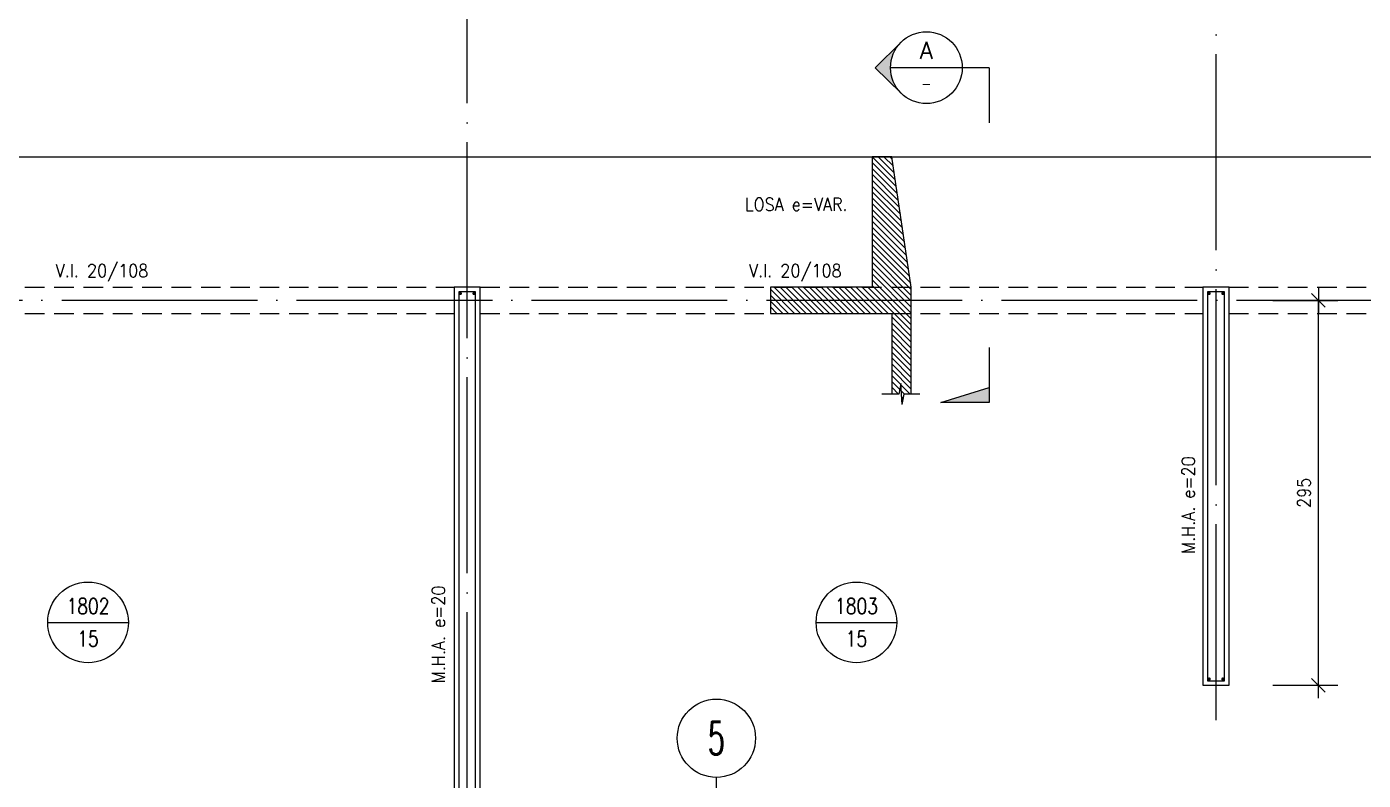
# Model space of a CAD drawing. Extents: x 2589 to 11482, y 3653 to 11529.
# Drawn here: x 4583 to 5607, y 6051 to 6628 of the extents above; entities that cross this region are included whole.
import ezdxf
from ezdxf.enums import TextEntityAlignment as Align

# ---------------------------------------------------------------- set-up
doc = ezdxf.new("R2010")
doc.units = 0
doc.header["$LTSCALE"] = 60
doc.linetypes.add('EJES', pattern=[3, 2.5, -0.25, 0, -0.25])
doc.linetypes.add('HIDDEN', pattern=[0.375, 0.25, -0.125])
doc.layers.get('0').update_dxf_attribs({"linetype": 'CONTINUOUS'})
doc.layers.get('DEFPOINTS').update_dxf_attribs({"linetype": 'CONTINUOUS'})
for name, color, linetype in [('COTAS', 3, 'CONTINUOUS'), ('EJES', 1, 'EJES'), ('MALLA', 1, 'CONTINUOUS'), ('MUROS', 4, 'CONTINUOUS'), ('SECCION', 1, 'CONTINUOUS'), ('TEXTOS', 2, 'CONTINUOUS'), ('VIGAS', 2, 'CONTINUOUS')]:
    doc.layers.add(name, color=color, linetype=linetype)
doc.layers.add('RLA-LOSAS', color=3, linetype='CONTINUOUS', lineweight=9)
doc.styles.add('COTAS', font='romans.shx', dxfattribs={"width": 0.9})
doc.styles.add('ROMANS', font='romans.shx', dxfattribs={"width": 0.9, "height": 10})
doc.dimstyles.new('50', dxfattribs={"dimtxt": 10, "dimasz": 1, "dimexe": 15, "dimexo": 0, "dimgap": 6, "dimtad": 1, "dimdec": 8, "dimdsep": 46, "dimtxsty": 'COTAS', "dimblk": '$COTA$', "dimcen": 0.09, "dimdle": 10, "dimclrd": 256, "dimclre": 256, "dimclrt": 2, "dimadec": 0, "dimazin": 0, "dimtfac": 1, "dimtdec": 8, "dimtmove": 0, "dimatfit": 2, "dimfxl": 35, "dimfxlon": 1, "dimtolj": 1, "dimarcsym": 0})

# ---------------------------------------------------------------- blocks, each defined once
blk = doc.blocks.new('$COTA$')
at = {"layer": 'COTAS'}
for p, q in [((10, 0), (-10, 0)), ((5.3, 5.3), (-5.3, -5.3)), ((0, -10), (0, 10))]:
    blk.add_line(p, q, dxfattribs=at)
blk = doc.blocks.new('*D65')
at = {"layer": 'COTAS', "lineweight": -2, "transparency": 16777216}
for p, q in [((5537.9, 6418.7), (5587.9, 6418.7)), ((5572.9, 6124.7), (5572.9, 6417.7)), ((5537.9, 6123.7), (5587.9, 6123.7))]:
    blk.add_line(p, q, dxfattribs=at)
at = {"layer": 'DEFPOINTS', "color": 0, "transparency": 16777216}
for p in [(5502, 6418.7), (5572.9, 6418.7), (5502, 6123.7)]:
    blk.add_point(p, dxfattribs=at)
at = {"layer": 'COTAS', "lineweight": -2, "transparency": 16777216}
for p, rotation in [((5572.9, 6418.7), 90), ((5572.9, 6123.7), 270)]:
    blk.add_blockref('$COTA$', p, dxfattribs=dict(at, rotation=rotation))
at = {"layer": 'COTAS', "color": 2, "transparency": 16777216, "insert": (5561.9, 6271.2), "char_height": 10, "attachment_point": 5, "rotation": 90, "style": 'COTAS'}
blk.add_mtext('\\A1;295', dxfattribs=at)
blk = doc.blocks.new('$EJE$')
at = {"color": 6}
blk.add_circle((0, 0), 30, dxfattribs=at)
at = {"color": 6, "style": 'COTAS', "width": 0.6}
blk.add_attdef('EJE', text='', height=25, dxfattribs=at).set_placement((0, 0), align=Align.MIDDLE)
blk = doc.blocks.new('LOSA')
at = {"color": 6, "linetype": 'Continuous'}
blk.add_line((-30.9, 0), (30.9, 0), dxfattribs=at)
at = {"color": 3, "linetype": 'Continuous'}
blk.add_circle((0, 0), 30.9, dxfattribs=at)
at = {"color": 2, "style": 'COTAS', "width": 0.8}
for tag, p in [('NUMERO', (0, 12.5)), ('E', (0, -12.5))]:
    blk.add_attdef(tag, text='', height=12, dxfattribs=at).set_placement(p, align=Align.MIDDLE)
at = {"layer": 'RLA-LOSAS', "style": 'COTAS', "flags": 1}
blk.add_attdef('DIRVER', text='', height=8.09, rotation=90, dxfattribs=at).set_placement((-30.5, 40), align=Align.MIDDLE)
at = {"layer": 'RLA-LOSAS', "linetype": 'ByBlock', "style": 'COTAS', "flags": 1}
blk.add_attdef('CUAVER', text='', height=8.09, rotation=90, dxfattribs=at).set_placement((-49.7, -4.9), align=Align.MIDDLE)
at = {"layer": 'RLA-LOSAS', "style": 'COTAS', "flags": 1}
blk.add_attdef('DIRHOR', text='', height=8.09, dxfattribs=at).set_placement((37.9, -29.3), align=Align.MIDDLE)
at = {"layer": 'RLA-LOSAS', "linetype": 'ByBlock', "style": 'COTAS', "flags": 1}
blk.add_attdef('CUAHOR', text='', height=8.09, dxfattribs=at).set_placement((-9.4, -47.7), align=Align.MIDDLE)
at = {"layer": 'RLA-LOSAS', "style": 'COTAS', "width": 0.7, "flags": 1}
blk.add_attdef('CONTRAFLECHA', text='', height=10, dxfattribs=at).set_placement((0, -67.5), align=Align.MIDDLE)
blk = doc.blocks.new('*U217')
blk.add_hatch(color=1).paths.add_polyline_path([(-87.3, 0), (-67.7, 19.3, 0.197299), (-75.6, 0, 0.197299), (-67.7, -19.3)])
at = {"color": 1}
for p, q in [((-87.3, 0), (-67.7, 19.3)), ((-87.3, 0), (-67.7, -19.3)), ((-37, -256.7), (0, -245.1)), ((0, -256.7), (-37, -256.7))]:
    blk.add_line(p, q, dxfattribs=at)
at = {"color": 6}
for p, q in [((0, 0), (-75.6, 0)), ((0, 0), (0, -42.3)), ((0, -214.4), (0, -256.7))]:
    blk.add_line(p, q, dxfattribs=at)
at = {"color": 1}
blk.add_circle((-48.1, 0), 27.5, dxfattribs=at)
blk.add_solid([(0, -256.7), (-37, -256.7), (0, -245.1)], dxfattribs=at)
at = {"color": 4, "style": 'COTAS'}
blk.add_attdef('SECCION', text='', height=13, dxfattribs=at).set_placement((-48.1, 13.2), align=Align.MIDDLE)
at = {"color": 2, "style": 'COTAS', "width": 0.9}
blk.add_attdef('PLANO', text='', height=7.93, dxfattribs=at).set_placement((-48.1, -12.4), align=Align.MIDDLE)

msp = doc.modelspace()

# ---------------------------------------------------------------- hatches: boundary and pattern name
at = {"layer": 'SECCION'}
h = msp.add_hatch(dxfattribs=at)
h.set_pattern_fill('ANSI31', color=9, angle=-90)
h.paths.add_polyline_path([(5245.87558004, 6528.70691493), (5230.87558004, 6528.70691493), (5230.87558004, 6428.70691493), (5260.87558004, 6428.70691493)])
h.paths.add_polyline_path([(5260.87558004, 6428.70691493), (5152.87558004, 6428.70691493), (5152.87558004, 6418.70691493), (5260.87558004, 6418.70691493)])
h.paths.add_polyline_path([(5260.87558004, 6418.70691493), (5152.87558004, 6418.70691493), (5152.87558004, 6408.70691493), (5245.87558004, 6408.70691493), (5260.87558004, 6408.70691493)])
h.paths.add_polyline_path([(5260.87558004, 6408.70691493), (5245.87558004, 6408.70691493), (5245.87558004, 6346.91384851), (5251.37558004, 6346.91384851), (5252.87558004, 6354.91384851), (5253.87558004, 6338.91384851), (5255.37558004, 6346.91384851), (5260.87558004, 6346.91384851)])

# ---------------------------------------------------------------- linework, layer by layer
at = {"layer": 'EJES'}
for points in [[(4920.45585631, 4408.70691493), (4920.45585631, 6873.70691493)], [(5494.45585631, 6097.05397631), (5494.45585631, 6873.70691493)], [(3348.95585631, 6418.70691493), (7644.95585631, 6418.70691493)], [(5111.45585631, 5454.78368837), (5111.45585631, 6053.0765561)]]:
    msp.add_lwpolyline(points, dxfattribs=at)
at = {"layer": 'MALLA'}
for points in [[(4926.95585631, 5904.20691493), (4926.95585631, 6425.20691493), (4913.95585631, 6425.20691493), (4913.95585631, 5904.20691493), (4529.95585631, 5904.20691493), (4529.95585631, 5891.20691493), (5104.95585631, 5891.20691493), (5104.95585631, 5534.20691493), (4677.95585631, 5534.20691493), (4677.95585631, 5729.20691493), (4664.95585631, 5729.20691493), (4664.95585631, 5521.20691493), (5117.95585631, 5521.20691493), (5117.95585631, 5621.20691493), (5313.95585631, 5621.20691493), (5313.95585631, 5634.20691493), (5117.95585631, 5634.20691493), (5117.95585631, 5891.20691493), (5313.95585631, 5891.20691493), (5313.95585631, 5904.20691493)], [(5487.95585631, 6425.20691493), (5487.95585631, 6127.20691493), (5500.95585631, 6127.20691493), (5500.95585631, 6425.20691493)]]:
    msp.add_lwpolyline(points, close=True, dxfattribs=at)
for points in [[(4914.58085631, 6423.95691493, 1.25, 1.25, -1), (4915.83085631, 6423.95691493, 1.25, 1.25, -1)], [(4925.08085631, 6423.95691493, 1.25, 1.25, -1), (4926.33085631, 6423.95691493, 1.25, 1.25, -1)], [(5488.58085631, 6423.95691493, 1.25, 1.25, -1), (5489.83085631, 6423.95691493, 1.25, 1.25, -1)], [(5499.08085631, 6423.95691493, 1.25, 1.25, -1), (5500.33085631, 6423.95691493, 1.25, 1.25, -1)], [(5488.58085631, 6128.45691493, 1.25, 1.25, -1), (5489.83085631, 6128.45691493, 1.25, 1.25, -1)], [(5499.08085631, 6128.45691493, 1.25, 1.25, -1), (5500.33085631, 6128.45691493, 1.25, 1.25, -1)]]:
    msp.add_lwpolyline(points, format="xyseb", close=True, dxfattribs=at)
at = {"layer": 'MUROS'}
for points in [[(4930.45585631, 5907.70691493), (4930.45585631, 6428.70691493), (4910.45585631, 6428.70691493), (4910.45585631, 5907.70691493), (4526.45585631, 5907.70691493), (4526.45585631, 5887.70691493), (5101.45585631, 5887.70691493), (5101.45585631, 5537.70691493), (4681.45585631, 5537.70691493), (4681.45585631, 5732.70691493), (4661.45585631, 5732.70691493), (4661.45585631, 5517.70691493), (5121.45585631, 5517.70691493), (5121.45585631, 5617.70691493), (5317.45585631, 5617.70691493), (5317.45585631, 5637.70691493), (5121.45585631, 5637.70691493), (5121.45585631, 5887.70691493), (5317.45585631, 5887.70691493), (5317.45585631, 5907.70691493)], [(5484.45585631, 6428.70691493), (5484.45585631, 6123.70691493), (5504.45585631, 6123.70691493), (5504.45585631, 6428.70691493)]]:
    msp.add_lwpolyline(points, close=True, dxfattribs=at)
at = {"layer": 'SECCION', "color": 9}
msp.add_line((5253.87558004, 6338.91384851), (5255.37558004, 6346.91384851), dxfattribs=at)
at = {"layer": 'SECCION'}
for points in [[(5230.87558004, 6528.70691493), (5230.87558004, 6428.70691493)], [(5245.87558004, 6528.70691493), (5230.87558004, 6528.70691493)], [(5260.87558004, 6428.70691493), (5245.87558004, 6528.70691493)], [(5152.87558004, 6428.70691493), (5152.87558004, 6408.70691493)], [(5230.87558004, 6428.70691493), (5152.87558004, 6428.70691493)], [(5260.87558004, 6346.91384851), (5260.87558004, 6428.70691493)], [(5152.87558004, 6408.70691493), (5245.87558004, 6408.70691493)], [(5245.87558004, 6408.70691493), (5245.87558004, 6346.91384851)]]:
    msp.add_lwpolyline(points, dxfattribs=at)
at = {"layer": 'SECCION', "color": 9}
for points in [[(5253.87558004, 6338.91384851), (5252.87558004, 6354.91384851), (5251.37558004, 6346.91384851), (5238.27734843, 6346.91384851)], [(5267.46556421, 6346.91384851), (5255.37558004, 6346.91384851)]]:
    msp.add_lwpolyline(points, dxfattribs=at)
at = {"layer": 'VIGAS'}
msp.add_line((4336.45585631, 6528.70691493), (6652.45585631, 6528.70691493), dxfattribs=at)
at = {"layer": 'VIGAS', "linetype": 'HIDDEN'}
for p, q in [((4356.45585631, 6428.70691493), (4910.45585631, 6428.70691493)), ((4930.45585631, 6428.70691493), (5484.45585631, 6428.70691493)), ((5504.45585631, 6428.70691493), (6058.45585631, 6428.70691493)), ((4356.45585631, 6408.70691493), (4910.45585631, 6408.70691493)), ((4930.45585631, 6408.70691493), (5484.45585631, 6408.70691493)), ((5504.45585631, 6408.70691493), (6058.45585631, 6408.70691493))]:
    msp.add_line(p, q, dxfattribs=at)

# ---------------------------------------------------------------- block references
for name, p, values in [('*U217', (5320.53563421, 6597.00709311), {'SECCION': 'A', 'PLANO': '-'}), ('LOSA', (4629.85659203, 6171.86440729), {'NUMERO': '1802', 'E': '15'}), ('LOSA', (5218.86902575, 6171.86440729), {'NUMERO': '1803', 'E': '15'}), ('$EJE$', (5111.45585631, 6083.0765561), {'EJE': '5'})]:
    msp.add_blockref(name, p).add_auto_attribs(values)

# ---------------------------------------------------------------- texts
at = {"layer": 'TEXTOS', "style": 'ROMANS', "width": 0.9}
for s, p in [('LOSA e=VAR.', (5172.73875835, 6492.24583314)), ('V.I. 20/108', (4640.59910127, 6440.70691493)), ('V.I. 20/108', (5172.02226395, 6440.70691493))]:
    msp.add_text(s, height=10, dxfattribs=at).set_placement(p, align=Align.MIDDLE)
for p in [(5473.21260682, 6261.77445304), (4898.45585631, 6162.70691493)]:
    msp.add_text('M.H.A. e=20', height=10, rotation=90, dxfattribs=at).set_placement(p, align=Align.MIDDLE)

# ---------------------------------------------------------------- dimensions: what is measured, and where the dimension line sits
at = {"layer": 'COTAS'}
dim = msp.add_linear_dim(base=(5572.8613130961, 6418.7069149326), p1=(5501.9558563143, 6123.7069149326), p2=(5501.9558563143, 6418.7069149326), angle=90, dimstyle='50', dxfattribs=at)
dim.commit()
dim.dimension.update_dxf_attribs({"geometry": '*D65', "text_midpoint": (5561.8613130961, 6271.2069149326)})

doc.saveas('drawing.dxf')
